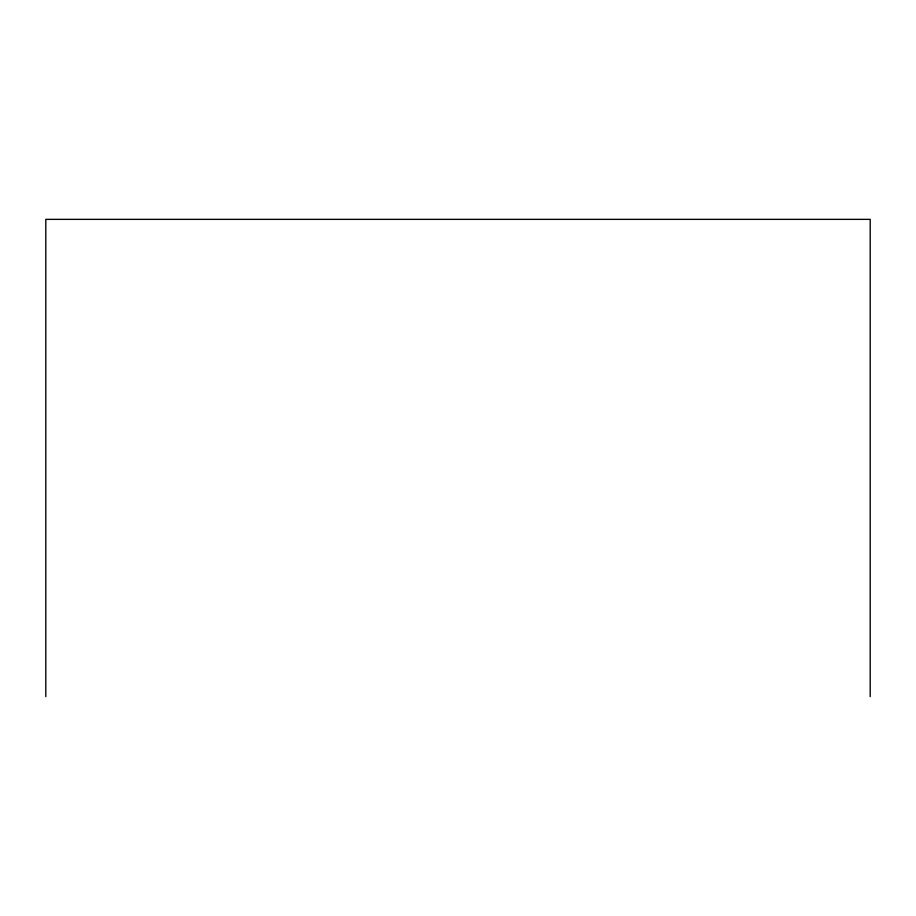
<?xml version="1.0" encoding="UTF-8"?>
<svg xmlns="http://www.w3.org/2000/svg" width="916" height="916" viewBox="0 0 916 916"><rect width="100%" height="100%" fill="white"/><g stroke="black" fill="none" stroke-linecap="round" stroke-linejoin="round"><path stroke-width="1.37" d="M870.2 696.641L870.2 219.359L45.8 219.359L45.8 696.641"/></g></svg>
